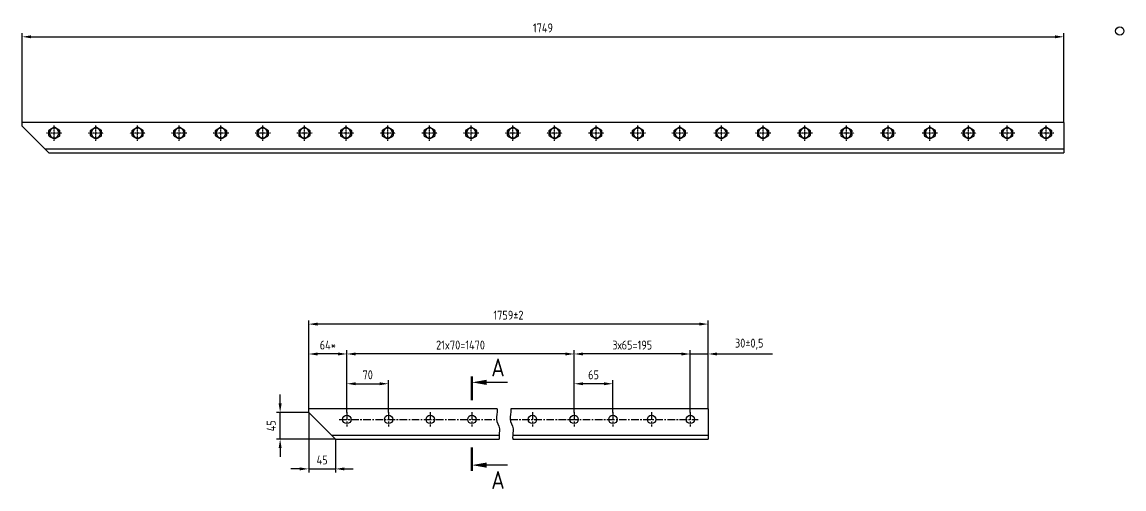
# Model space of a CAD drawing. Header units: millimetres. Extents: x 2646 to 6692, y 1535 to 2401.
# Drawn here: x 2646 to 4496, y 1617 to 2401 of the extents above; entities that cross this region are included whole.
import ezdxf

# ---------------------------------------------------------------- set-up
doc = ezdxf.new("R2010")
doc.units = ezdxf.units.MM
doc.header["$LTSCALE"] = 0.4
doc.linetypes.add('CENTER', pattern=[50.8, 31.75, -6.35, 6.35, -6.35])
for name, color, linetype in [('Bord', 1, 'Continuous'), ('Cen', 5, 'CENTER'), ('Cont', 6, 'Continuous'), ('Dim', 7, 'Continuous'), ('Text', 3, 'Continuous'), ('Textb', 6, 'Continuous')]:
    doc.layers.add(name, color=color, linetype=linetype)
doc.styles.add('Style1', font='romans.shx', dxfattribs={"width": 0.8})
doc.dimstyles.new('Lin_5', dxfattribs={"dimscale": 5, "dimtxt": 3, "dimasz": 3, "dimexe": 1.25, "dimexo": 0, "dimgap": 1.5, "dimtad": 1, "dimtxsty": 'Style1', "dimcen": 2.5, "dimclrt": 3, "dimadec": 0, "dimazin": 0, "dimtfac": 1, "dimtmove": 0, "dimatfit": 3, "dimldrblk": 'DOT', "dimfxl": 1, "dimarcsym": 0})

# ---------------------------------------------------------------- blocks, each defined once
blk = doc.blocks.new('A0C3000')
at = {"color": 5, "linetype": 'CENTER', "ltscale": 0.016}
for p, q in [((-12.9, 0), (12.9, 0)), ((0, -12.9), (0, 12.9))]:
    blk.add_line(p, q, dxfattribs=at)
at = {"ltscale": 0.016}
for p, q in [((-9, 4.2), (-9, -4.2)), ((-0.8, 9.9), (-8.2, 5.7)), ((8.2, 5.7), (0.8, 9.9)), ((9, -4.2), (9, 4.2)), ((-8.2, -5.7), (-0.8, -9.9)), ((0.8, -9.9), (8.2, -5.7))]:
    blk.add_line(p, q, dxfattribs=at)
blk.add_circle((0, 0), 8.1, dxfattribs=at)
for start, end in [(145.2409, 154.7591), (85.2409, 94.7591), (25.2409, 34.7591), (205.2409, 214.7591), (265.2409, 274.7591), (325.2409, 334.7591)]:
    blk.add_arc((0, 0), 9.95, start, end, dxfattribs=at)
blk = doc.blocks.new('*D45')
at = {"layer": 'Defpoints', "color": 0, "transparency": 16777216}
for p in [(3127.6, 1745.4), (3172.4, 1700.5), (3172.4, 1650.5)]:
    blk.add_point(p, dxfattribs=at)
at = {"layer": 'Dim', "color": 0, "lineweight": -2, "transparency": 16777216}
for p, q in [((3127.6, 1745.4), (3127.6, 1644.3)), ((3172.4, 1700.5), (3172.4, 1644.3)), ((3112.6, 1650.5), (3097.6, 1650.5)), ((3127.6, 1650.5), (3172.4, 1650.5)), ((3187.4, 1650.5), (3202.4, 1650.5))]:
    blk.add_line(p, q, dxfattribs=at)
at = {"layer": 'Dim', "color": 0, "transparency": 16777216}
for points in [[(3112.6, 1653), (3112.6, 1648), (3127.6, 1650.5)], [(3187.4, 1653), (3187.4, 1648), (3172.4, 1650.5)]]:
    blk.add_solid(points, dxfattribs=at)
at = {"layer": 'Dim', "color": 3, "transparency": 16777216, "insert": (3150, 1665.5), "char_height": 15, "attachment_point": 5, "style": 'Style1'}
blk.add_mtext('45', dxfattribs=at)
blk = doc.blocks.new('_Dot')
at = {"color": 0, "linetype": 'ByBlock', "lineweight": -2}
blk.add_line((-0.5, 0), (-1, 0), dxfattribs=at)
at = {"color": 0, "linetype": 'ByBlock', "const_width": 0.5}
blk.add_lwpolyline([(-0.25, 0, 1), (0.25, 0, 1)], format="xyb", close=True, dxfattribs=at)
blk = doc.blocks.new('*D46')
at = {"layer": 'Defpoints', "color": 0, "transparency": 16777216}
for p in [(3079.6, 1745.4), (3127.6, 1745.4), (3172.4, 1700.5)]:
    blk.add_point(p, dxfattribs=at)
at = {"layer": 'Dim', "color": 0, "lineweight": -2, "transparency": 16777216}
for p, q in [((3079.6, 1760.4), (3079.6, 1775.4)), ((3127.6, 1745.4), (3073.3, 1745.4)), ((3079.6, 1700.5), (3079.6, 1745.4)), ((3172.4, 1700.5), (3073.3, 1700.5)), ((3079.6, 1685.5), (3079.6, 1670.5))]:
    blk.add_line(p, q, dxfattribs=at)
at = {"layer": 'Dim', "color": 0, "transparency": 16777216}
for points in [[(3077.1, 1760.4), (3082.1, 1760.4), (3079.6, 1745.4)], [(3077.1, 1685.5), (3082.1, 1685.5), (3079.6, 1700.5)]]:
    blk.add_solid(points, dxfattribs=at)
at = {"layer": 'Dim', "color": 3, "transparency": 16777216, "insert": (3064.6, 1722.9), "char_height": 15, "attachment_point": 5, "rotation": 90, "style": 'Style1'}
blk.add_mtext('45', dxfattribs=at)
blk = doc.blocks.new('*D47')
at = {"layer": 'Defpoints', "color": 0, "transparency": 16777216}
for p in [(3127.6, 1843.5), (3127.6, 1751.5), (3191.6, 1745.5)]:
    blk.add_point(p, dxfattribs=at)
at = {"layer": 'Dim', "color": 0, "lineweight": -2, "transparency": 16777216}
for p, q in [((3127.6, 1751.5), (3127.6, 1849.8)), ((3176.6, 1843.5), (3142.6, 1843.5)), ((3191.6, 1745.5), (3191.6, 1849.8))]:
    blk.add_line(p, q, dxfattribs=at)
at = {"layer": 'Dim', "color": 0, "transparency": 16777216}
for points in [[(3142.6, 1846), (3142.6, 1841), (3127.6, 1843.5)], [(3176.6, 1846), (3176.6, 1841), (3191.6, 1843.5)]]:
    blk.add_solid(points, dxfattribs=at)
at = {"layer": 'Dim', "color": 3, "transparency": 16777216, "insert": (3159.6, 1858.5), "char_height": 15, "attachment_point": 5, "style": 'Style1'}
blk.add_mtext('64*', dxfattribs=at)
blk = doc.blocks.new('*D48')
at = {"layer": 'Defpoints', "color": 0, "transparency": 16777216}
for p in [(3261.6, 1793.5), (3191.6, 1745.5), (3261.6, 1745.5)]:
    blk.add_point(p, dxfattribs=at)
at = {"layer": 'Dim', "color": 0, "lineweight": -2, "transparency": 16777216}
for p, q in [((3191.6, 1745.5), (3191.6, 1799.8)), ((3261.6, 1745.5), (3261.6, 1799.8)), ((3206.6, 1793.5), (3246.6, 1793.5))]:
    blk.add_line(p, q, dxfattribs=at)
at = {"layer": 'Dim', "color": 0, "transparency": 16777216}
for points in [[(3206.6, 1796), (3206.6, 1791), (3191.6, 1793.5)], [(3246.6, 1796), (3246.6, 1791), (3261.6, 1793.5)]]:
    blk.add_solid(points, dxfattribs=at)
at = {"layer": 'Dim', "color": 3, "transparency": 16777216, "insert": (3226.6, 1808.5), "char_height": 15, "attachment_point": 5, "style": 'Style1'}
blk.add_mtext('70', dxfattribs=at)
blk = doc.blocks.new('*D49')
at = {"layer": 'Defpoints', "color": 0, "transparency": 16777216}
for p in [(3127.6, 1893.7), (3127.6, 1751.5), (3798.2, 1751.5)]:
    blk.add_point(p, dxfattribs=at)
at = {"layer": 'Dim', "color": 0, "lineweight": -2, "transparency": 16777216}
for p, q in [((3127.6, 1751.5), (3127.6, 1900)), ((3783.2, 1893.7), (3142.6, 1893.7)), ((3798.2, 1751.5), (3798.2, 1900))]:
    blk.add_line(p, q, dxfattribs=at)
at = {"layer": 'Dim', "color": 0, "transparency": 16777216}
for points in [[(3142.6, 1896.2), (3142.6, 1891.2), (3127.6, 1893.7)], [(3783.2, 1896.2), (3783.2, 1891.2), (3798.2, 1893.7)]]:
    blk.add_solid(points, dxfattribs=at)
at = {"layer": 'Dim', "color": 3, "transparency": 16777216, "insert": (3462.9, 1908.7), "char_height": 15, "attachment_point": 5, "style": 'Style1'}
blk.add_mtext('1759%%P2', dxfattribs=at)
blk = doc.blocks.new('*D50')
at = {"layer": 'Defpoints', "color": 0, "transparency": 16777216}
for p in [(4395.3, 2376.2), (2646.3, 2232.5), (4395.3, 2232.5)]:
    blk.add_point(p, dxfattribs=at)
at = {"layer": 'Dim', "color": 0, "lineweight": -2, "transparency": 16777216}
for p, q in [((2646.3, 2232.5), (2646.3, 2382.4)), ((2661.3, 2376.2), (4380.3, 2376.2)), ((4395.3, 2232.5), (4395.3, 2382.4))]:
    blk.add_line(p, q, dxfattribs=at)
at = {"layer": 'Dim', "color": 0, "transparency": 16777216}
for points in [[(2661.3, 2378.7), (2661.3, 2373.7), (2646.3, 2376.2)], [(4380.3, 2378.7), (4380.3, 2373.7), (4395.3, 2376.2)]]:
    blk.add_solid(points, dxfattribs=at)
at = {"layer": 'Dim', "color": 3, "transparency": 16777216, "insert": (3520.8, 2391.2), "char_height": 15, "attachment_point": 5, "style": 'Style1'}
blk.add_mtext('1749', dxfattribs=at)
blk = doc.blocks.new('*D51')
at = {"layer": 'Defpoints', "color": 0, "transparency": 16777216}
for p in [(3191.6, 1843.5), (3191.6, 1745.5), (3573.2, 1745.5)]:
    blk.add_point(p, dxfattribs=at)
at = {"layer": 'Dim', "color": 0, "lineweight": -2, "transparency": 16777216}
for p, q in [((3191.6, 1745.5), (3191.6, 1849.8)), ((3558.2, 1843.5), (3206.6, 1843.5)), ((3573.2, 1745.5), (3573.2, 1849.8))]:
    blk.add_line(p, q, dxfattribs=at)
at = {"layer": 'Dim', "color": 0, "transparency": 16777216}
for points in [[(3206.6, 1846), (3206.6, 1841), (3191.6, 1843.5)], [(3558.2, 1846), (3558.2, 1841), (3573.2, 1843.5)]]:
    blk.add_solid(points, dxfattribs=at)
at = {"layer": 'Dim', "color": 3, "transparency": 16777216, "insert": (3382.4, 1858.5), "char_height": 15, "attachment_point": 5, "style": 'Style1'}
blk.add_mtext('21x70=1470', dxfattribs=at)
blk = doc.blocks.new('*D52')
at = {"layer": 'Defpoints', "color": 0, "transparency": 16777216}
for p in [(3573.2, 1793.5), (3573.2, 1745.5), (3638.2, 1745.5)]:
    blk.add_point(p, dxfattribs=at)
at = {"layer": 'Dim', "color": 0, "lineweight": -2, "transparency": 16777216}
for p, q in [((3573.2, 1745.5), (3573.2, 1799.8)), ((3638.2, 1745.5), (3638.2, 1799.8)), ((3623.2, 1793.5), (3588.2, 1793.5))]:
    blk.add_line(p, q, dxfattribs=at)
at = {"layer": 'Dim', "color": 0, "transparency": 16777216}
for points in [[(3588.2, 1796), (3588.2, 1791), (3573.2, 1793.5)], [(3623.2, 1796), (3623.2, 1791), (3638.2, 1793.5)]]:
    blk.add_solid(points, dxfattribs=at)
at = {"layer": 'Dim', "color": 3, "transparency": 16777216, "insert": (3605.7, 1808.5), "char_height": 15, "attachment_point": 5, "style": 'Style1'}
blk.add_mtext('65', dxfattribs=at)
blk = doc.blocks.new('*D53')
at = {"layer": 'Defpoints', "color": 0, "transparency": 16777216}
for p in [(3573.2, 1843.5), (3573.2, 1793.5), (3768.2, 1745.5)]:
    blk.add_point(p, dxfattribs=at)
at = {"layer": 'Dim', "color": 0, "lineweight": -2, "transparency": 16777216}
for p, q in [((3573.2, 1793.5), (3573.2, 1849.8)), ((3753.2, 1843.5), (3588.2, 1843.5)), ((3768.2, 1745.5), (3768.2, 1849.8))]:
    blk.add_line(p, q, dxfattribs=at)
at = {"layer": 'Dim', "color": 0, "transparency": 16777216}
for points in [[(3588.2, 1846), (3588.2, 1841), (3573.2, 1843.5)], [(3753.2, 1846), (3753.2, 1841), (3768.2, 1843.5)]]:
    blk.add_solid(points, dxfattribs=at)
at = {"layer": 'Dim', "color": 3, "transparency": 16777216, "insert": (3670.7, 1858.5), "char_height": 15, "attachment_point": 5, "style": 'Style1'}
blk.add_mtext('3х65=195', dxfattribs=at)
blk = doc.blocks.new('*D54')
at = {"layer": 'Defpoints', "color": 0, "transparency": 16777216}
for p in [(3798.2, 1843.5), (3768.2, 1751.5), (3798.2, 1751.5)]:
    blk.add_point(p, dxfattribs=at)
at = {"layer": 'Dim', "color": 0, "lineweight": -2, "transparency": 16777216}
for p, q in [((3753.2, 1843.5), (3738.2, 1843.5)), ((3768.2, 1751.5), (3768.2, 1849.8)), ((3768.2, 1843.5), (3798.2, 1843.5)), ((3798.2, 1751.5), (3798.2, 1849.8)), ((3813.2, 1843.5), (3906, 1843.5))]:
    blk.add_line(p, q, dxfattribs=at)
at = {"layer": 'Dim', "color": 0, "transparency": 16777216}
for points in [[(3753.2, 1846), (3753.2, 1841), (3768.2, 1843.5)], [(3813.2, 1846), (3813.2, 1841), (3798.2, 1843.5)]]:
    blk.add_solid(points, dxfattribs=at)
at = {"layer": 'Dim', "color": 3, "transparency": 16777216, "insert": (3867.1, 1860), "char_height": 15, "attachment_point": 5, "style": 'Style1'}
blk.add_mtext('30%%P0,5', dxfattribs=at)
blk = doc.blocks.new('razrez03')
at = {"layer": 'Text'}
blk.add_lwpolyline([(0, 0, 0, 1.76, 0), (5, 0, 1.76, 1.76, 0)], format="xyseb", dxfattribs=at)
at = {"layer": 'Text', "const_width": 0.8}
blk.add_lwpolyline([(0, 2), (0, -6)], dxfattribs=at)
at = {"layer": 'Text'}
blk.add_lwpolyline([(12, 0), (5, 0)], dxfattribs=at)
at = {"layer": 'Textb', "style": 'Style1', "width": 0.8}
blk.add_attdef('A', (6.5, 2), '', height=6, dxfattribs=at)

msp = doc.modelspace()

# ---------------------------------------------------------------- linework, layer by layer
at = {"layer": 'Bord'}
for points in [[(3443.834913, 1751.527438), (3443.966029, 1751.038433), (3445.112324, 1745.507556), (3439.529675, 1733.308619), (3450.34889, 1718.917681), (3446.436643, 1707.005839), (3447.164346, 1701.330611), (3447.316647, 1700.527438)], [(3466.766125, 1751.527438), (3466.897241, 1751.038433), (3468.043536, 1745.507556), (3462.460888, 1733.308619), (3473.280103, 1718.917681), (3469.367855, 1707.005839), (3470.095559, 1701.330611), (3470.247859, 1700.527438)]]:
    msp.add_open_spline(points, degree=3, knots=[12.4015483846, 12.4015483846, 12.4015483846, 12.4015483846, 13.996027213, 30.2323083807, 46.8258701561, 61.9373617044, 64.4581600576, 64.4581600576, 64.4581600576, 64.4581600576], dxfattribs=at)
at = {"layer": 'Cen'}
for p, q in [((3191.55453, 1745.527438), (3191.55453, 1721.527438)), ((3261.55453, 1745.527438), (3261.55453, 1721.527438)), ((3331.55453, 1745.527438), (3331.55453, 1721.527438)), ((3401.55453, 1745.527438), (3401.55453, 1721.527438)), ((3503.158876, 1745.527438), (3503.158876, 1721.527438)), ((3573.158876, 1745.527438), (3573.158876, 1721.527438)), ((3638.158876, 1745.527438), (3638.158876, 1721.527438)), ((3703.158876, 1745.527438), (3703.158876, 1721.527438)), ((3768.158876, 1745.527438), (3768.158876, 1721.527438)), ((3178.60453, 1733.527438), (3442.737313, 1733.527438)), ((3465.668525, 1733.527438), (3781.108876, 1733.527438))]:
    msp.add_line(p, q, dxfattribs=at)
at = {"layer": 'Cont'}
for p, q in [((2646.311044, 2226.364382), (2646.311044, 2232.535955)), ((4395.311044, 2232.535955), (2646.311044, 2232.535955)), ((2691.139471, 2181.535955), (2646.311044, 2226.364382)), ((4395.311044, 2187.535955), (2685.139471, 2187.535955)), ((2691.139471, 2181.535955), (4395.311044, 2181.535955)), ((3127.55453, 1745.355865), (3127.55453, 1751.527438)), ((3443.834913, 1751.527438), (3127.55453, 1751.527438)), ((3172.382957, 1700.527438), (3127.55453, 1745.355865)), ((3798.158876, 1751.527438), (3466.766125, 1751.527438)), ((3447.089508, 1706.527438), (3166.382957, 1706.527438)), ((3798.158876, 1706.527438), (3470.020721, 1706.527438)), ((3172.382957, 1700.527438), (3447.316647, 1700.527438)), ((3470.247859, 1700.527438), (3798.158876, 1700.527438))]:
    msp.add_line(p, q, dxfattribs=at)
at = {"layer": 'Cont', "linetype": 'ByBlock'}
for p, q in [((4395.311044, 2232.535955), (4395.311044, 2181.535955)), ((3798.158876, 1751.527438), (3798.158876, 1700.527438))]:
    msp.add_line(p, q, dxfattribs=at)
at = {"layer": 'Cont'}
for centre in [(4489.167179, 2385.926567), (3191.55453, 1733.527438), (3261.55453, 1733.527438), (3331.55453, 1733.527438), (3401.55453, 1733.527438), (3503.158876, 1733.527438), (3573.158876, 1733.527438), (3638.158876, 1733.527438), (3703.158876, 1733.527438), (3768.158876, 1733.527438)]:
    msp.add_circle(centre, 7, dxfattribs=at)

# ---------------------------------------------------------------- block references
at = {"layer": 'Cont', "ltscale": 0.016, "xscale": -1}
for p in [(2700.311044, 2214.535955), (2770.311044, 2214.535955), (2840.311044, 2214.535955), (2910.311044, 2214.535955), (2980.311044, 2214.535955), (3050.311044, 2214.535955), (3120.311044, 2214.535955), (3190.311044, 2214.535955), (3260.311044, 2214.535955), (3330.311044, 2214.535955), (3400.311044, 2214.535955), (3470.311044, 2214.535955), (3540.311044, 2214.535955), (3610.311044, 2214.535955), (3680.311044, 2214.535955), (3750.311044, 2214.535955), (3820.311044, 2214.535955), (3890.311044, 2214.535955), (3960.311044, 2214.535955), (4030.311044, 2214.535955), (4100.311044, 2214.535955), (4170.311044, 2214.535955), (4235.311044, 2214.535955), (4300.311044, 2214.535955), (4365.311044, 2214.535955)]:
    msp.add_blockref('A0C3000', p, dxfattribs=at)
at = {"layer": 'Dim', "xscale": 5, "yscale": 5, "zscale": 5}
msp.add_blockref('razrez03', (3401.55453, 1795.863248), dxfattribs=at).add_auto_attribs({'A': 'А'})
at = {"layer": 'Dim'}
ref = msp.add_blockref('razrez03', (3401.55453, 1656.854391), dxfattribs=dict(at, xscale=-5, yscale=5, zscale=5, rotation=180))
ref.add_attrib('A', 'А', (3434.05453, 1616.854391), dxfattribs={"layer": 'Textb', "height": 30, "style": 'Style1', "width": 0.8})

# ---------------------------------------------------------------- dimensions: what is measured, and where the dimension line sits
for base, p1, p2, picture, middle in [((4395.311044, 2376.173606), (2646.311044, 2232.535955), (4395.311044, 2232.535955), '*D50', (3520.811044, 2391.173606)), ((3261.55453, 1793.534713), (3191.55453, 1745.527438), (3261.55453, 1745.527438), '*D48', (3226.55453, 1808.534713)), ((3573.158876, 1793.534713), (3638.158876, 1745.527438), (3573.158876, 1745.527438), '*D52', (3605.658876, 1808.534713))]:
    dim = msp.add_linear_dim(base=base, p1=p1, p2=p2, dimstyle='Lin_5', dxfattribs=at)
    dim.commit()
    dim.dimension.update_dxf_attribs({"geometry": picture, "text_midpoint": middle})
for base, p1, p2, text, picture, middle in [((3127.55453, 1893.703632), (3798.158876, 1751.527438), (3127.55453, 1751.527438), '1759%%P2', '*D49', (3462.856703, 1908.703632)), ((3127.55453, 1843.534713), (3191.55453, 1745.527438), (3127.55453, 1751.527438), '<>*', '*D47', (3159.55453, 1858.534713)), ((3191.55453, 1843.534713), (3573.158876, 1745.527438), (3191.55453, 1745.527438), '21x70=1470', '*D51', (3382.356703, 1858.534713)), ((3573.158876, 1843.534713), (3768.158876, 1745.527438), (3573.158876, 1793.534713), '3х65=<>', '*D53', (3670.658876, 1858.534713)), ((3798.158876, 1843.534713), (3768.158876, 1751.527438), (3798.158876, 1751.527438), '<>%%P0,5', '*D54', (3867.087448, 1859.963284))]:
    dim = msp.add_linear_dim(base=base, p1=p1, p2=p2, text=text, dimstyle='Lin_5', dxfattribs=at)
    dim.commit()
    dim.dimension.update_dxf_attribs({"geometry": picture, "text_midpoint": middle})
dim = msp.add_linear_dim(base=(3079.567369, 1745.355865), p1=(3172.382957, 1700.527438), p2=(3127.55453, 1745.355865), angle=90, dimstyle='Lin_5', override={"dimdec": 0}, dxfattribs=at)
dim.commit()
dim.dimension.update_dxf_attribs({"geometry": '*D46', "text_midpoint": (3064.567369, 1722.941652)})
dim = msp.add_linear_dim(base=(3172.382957, 1650.527438), p1=(3127.55453, 1745.355865), p2=(3172.382957, 1700.527438), dimstyle='Lin_5', override={"dimdec": 0}, dxfattribs=at)
dim.commit()
dim.dimension.update_dxf_attribs({"geometry": '*D45', "text_midpoint": (3149.968743, 1665.527438)})

doc.saveas('drawing.dxf')
